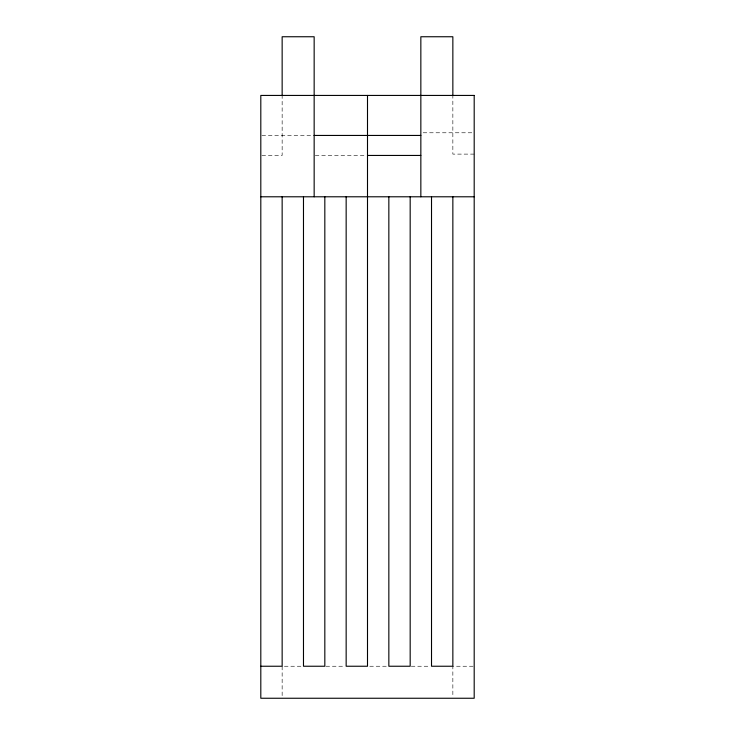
<?xml version="1.0" encoding="UTF-8"?>
<svg xmlns="http://www.w3.org/2000/svg" width="735" height="735" viewBox="0 0 735 735"><rect width="100%" height="100%" fill="white"/><g stroke="black" fill="none" stroke-linecap="round" stroke-linejoin="round"><path stroke-width="0.55" stroke-dasharray="3.67 2.76" d="M423.13 132.778L473.074 132.778M261.926 135.442L314.157 135.442M474.194 154.111L452.852 154.111L452.852 95.431M261.926 155.443L282.148 155.443L282.148 95.431M315.287 155.443L366.361 155.443M284.39 666.241L302.361 666.241M325.945 666.241L345.037 666.241M369.742 666.241L387.712 666.241M411.297 666.241L430.398 666.241M473.074 666.241L452.852 666.241L452.852 697.111M282.148 666.241L282.148 697.111"/><path stroke-width="1.1" d="M314.157 135.442L420.843 135.442M367.5 155.443L420.843 155.443M260.806 196.787L474.194 196.787M260.806 666.241L282.148 666.241L282.148 196.787M452.852 95.431L452.852 36.75L420.843 36.75L420.843 196.787M452.852 196.787L452.852 666.241L431.518 666.241L431.518 196.787M410.176 196.787L410.176 666.241L388.843 666.241L388.843 196.787M367.5 95.431L367.5 666.241L346.157 666.241L346.157 196.787M324.824 196.787L324.824 666.241L303.481 666.241L303.481 196.787M314.157 196.787L314.157 36.75L282.148 36.75L282.148 95.431M474.194 95.431L260.806 95.431L260.806 698.25L474.194 698.25L474.194 95.431"/></g></svg>
